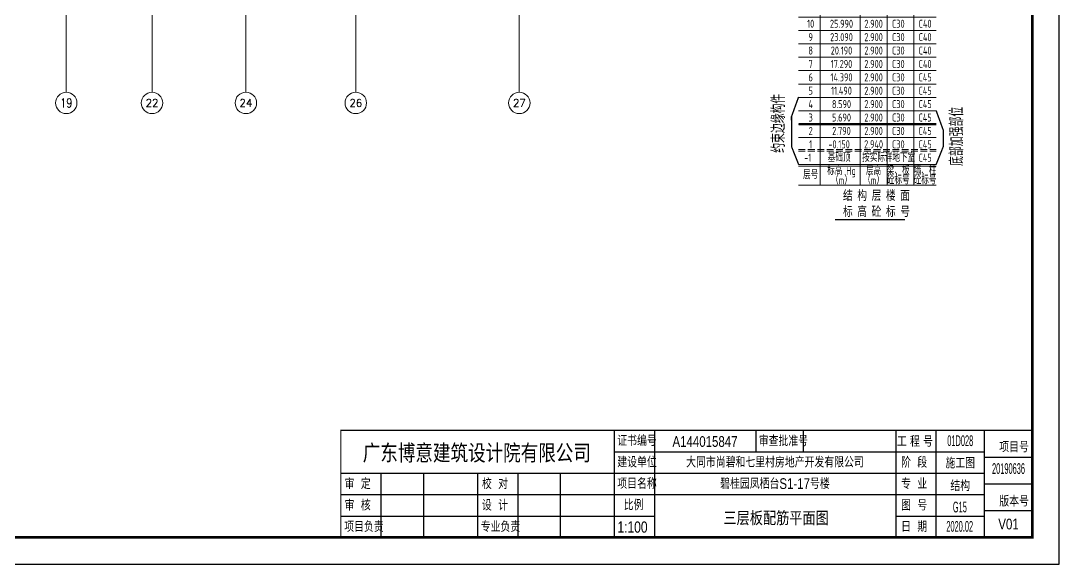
# Model space of a CAD drawing. Extents: x -129922 to 1190196, y -520662 to 139923.
# Drawn here: x 615343 to 654080, y -281584 to -261298 of the extents above; entities that cross this region are included whole.
import ezdxf
from ezdxf.enums import TextEntityAlignment as Align

# ---------------------------------------------------------------- set-up
doc = ezdxf.new("R2010")
doc.units = 0
doc.header["$LTSCALE"] = 1000
doc.header["$MEASUREMENT"] = 0
doc.linetypes.add('DASH', pattern=[0.35, 0.25, -0.1])
for name, color, linetype, lineweight in [('A-标注-轴号', 3, 'Continuous', 15), ('A-标注-轴号文字', 7, 'Continuous', 15), ('S-板-文字', 7, 'Continuous', 20), ('S-通用-TEXT', 7, 'Continuous', 20)]:
    doc.layers.add(name, color=color, linetype=linetype, lineweight=lineweight)
doc.layers.add('Y-云图图框', color=7, linetype='Continuous')
doc.styles.add('_TCH_AXIS', font='COMPLEX.shx', dxfattribs={"bigfont": 'hztxt.shx'})
doc.styles.add('_YT_Name', font='', dxfattribs={"width": 0.8})
doc.styles.add('_YT_Sign_Text', font='ros.shx', dxfattribs={"width": 0.8, "bigfont": 'hztxt.shx'})
doc.styles.add('COMPLEX', font='COMPLEX')
doc.styles.get("Standard").update_dxf_attribs({"font": 'gbenor.shx', "bigfont": 'gbcbig.shx'})
doc.styles.add('TSSD_NORM', font='tssdeng.shx', dxfattribs={"width": 0.7, "bigfont": 'tssdchn.shx'})
doc.styles.add('TSSD_Rein', font='tssdeng.shx', dxfattribs={"width": 0.7, "bigfont": 'hztxt.shx'})
doc.styles.get('_YT_Name').set_extended_font_data('SimHei')

# ---------------------------------------------------------------- blocks, each defined once
blk = doc.blocks.new('ECMCTK_A1_横_单行图名--0')
for p, q in [((674.98, 50), (674.98, 26)), ((675, 50), (675, 10)), ((689.98, 50), (689.98, 10)), ((727.8, 50), (727.8, 42)), ((745.48, 50), (745.48, 42)), ((780, 50), (780, 10)), ((795, 50), (795, 10)), ((813, 50.01), (831, 50)), ((813, 50.01), (813, 10)), ((675, 42), (813, 42)), ((813, 40.01), (831, 40.01)), ((573, 34), (813, 34)), ((588, 34), (588, 10)), ((604, 10), (604, 34)), ((624, 34), (624, 10)), ((639, 34), (639, 10)), ((655, 10), (655, 34)), ((813, 30.01), (831, 30)), ((573, 26), (813, 26)), ((813, 20), (831, 20)), ((573, 18), (689.96, 18)), ((780, 18), (813, 18))]:
    blk.add_line(p, q)
at = {"color": 4}
blk.add_lwpolyline([(0, 0), (841, 0), (841, 594), (0, 594)], close=True, dxfattribs=at)
for points, const_width in [([(25, 10), (831, 10), (831, 584), (25, 584)], 1), ([(573, 10), (831, 10), (831, 50), (573, 50)], 0.45)]:
    blk.add_lwpolyline(points, close=True, dxfattribs=dict(const_width=const_width))
at = {"const_width": 0.45}
for points in [[(573, 10), (573, 50.01), (813, 50.01)], [(813, 50.01), (813, 10)]]:
    blk.add_lwpolyline(points, dxfattribs=at)
at = {"style": '_YT_Sign_Text', "width": 0.8}
for s, p in [('证书编号', (676.15, 44.14)), ('审查批准号', (728.91, 44.06)), ('工 程 号', (780.47, 43.85)), ('项目号', (818.65, 41.8)), ('建设单位', (676.15, 36.14)), ('阶  段', (782.01, 36.05)), ('审  定', (574.41, 28.05)), ('校  对', (625.66, 28.05)), ('项目名称', (676.15, 28.14)), ('专  业', (782.01, 28.05)), ('审  核', (574.41, 20.05)), ('设  计', (625.66, 20.05)), ('比例', (678.54, 20.16)), ('图  号', (782.01, 20.05)), ('版本号', (818.65, 21.55)), ('项目负责', (574.27, 12.05)), ('专业负责', (625.21, 12.05)), ('日  期', (782.01, 12.05))]:
    blk.add_text(s, height=4, dxfattribs=at).set_placement(p)
at = {"color": 80, "flags": 3}
for tag, height, p in [('YTHQINS', 3, (34.31, 585.5)), ('ECMCKEY', 3, (292.07, 288.23)), ('YTTQINS', 5.62, (848.03, 12.81)), ('YTFRAME', 3, (652.76, 5.84)), ('YTBARCODE_T1', 3, (749.78, 5.95))]:
    blk.add_attdef(tag, text='', height=height, dxfattribs=at).set_placement(p, align=Align.MIDDLE_CENTER)
for tag, height, style, width, p in [('证书编号', 4, '_YT_Sign_Text', 0.8, (708.87, 43.81)), ('审查批准号', 4, '_YT_Sign_Text', 0.8, (761.06, 43.81)), ('工程号', 4, '_YT_Sign_Text', 0.5, (804.08, 44.12)), ('设计单位', 6, '_YT_Name', 0.8, (623.75, 38.6)), ('建设单位', 4, '_YT_Sign_Text', 0.8, (734.96, 36.11)), ('阶段', 4, '_YT_Sign_Text', 0.8, (804.08, 35.81)), ('项目号', 4, '_YT_Sign_Text', 0.5, (822.08, 33.72)), ('项目名称', 4, '_YT_Sign_Text', 0.8, (734.96, 28.11)), ('专业', 4, '_YT_Sign_Text', 0.8, (804.08, 27.31)), ('图纸编号', 4, '_YT_Sign_Text', 0.5, (803.93, 19.36)), ('图纸名称', 4.5, '_YT_Name', 0.8, (735.39, 15.06)), ('出图比例', 4.2, '_YT_Sign_Text', 0.8, (681.82, 11.78)), ('日期', 4, '_YT_Sign_Text', 0.5, (803.88, 12.13)), ('版本号', 4, '_YT_Sign_Text', 0.8, (822.08, 13))]:
    blk.add_attdef(tag, text='', height=height, dxfattribs=dict(style=style, width=width)).set_placement(p, align=Align.CENTER)
at = {"style": '_YT_Sign_Text', "width": 0.8, "flags": 3}
for tag, p, height in [('[审定人]', (590.95, 27.81), 4.1), ('{审定人}', (605.87, 26.45), 6.24), ('[校对人]', (642.23, 27.82), 4.1), ('{校对人}', (658.35, 26.53), 6.24), ('[审核人]', (591.01, 19.76), 4.1), ('{审核人}', (606.98, 18.44), 6.24), ('[设计人]', (642.47, 20.21), 4.1), ('{设计人}', (658.48, 18.54), 6.24), ('[项目负责人]', (590.78, 12.01), 4.1), ('{项目负责人}', (608.28, 10.72), 6.24), ('[专业负责人]', (642.74, 11.77), 4.1), ('{专业负责人}', (658.58, 10.36), 6.24)]:
    blk.add_attdef(tag, p, '', height=height, dxfattribs=at)
at = {"color": 80, "flags": 3}
for tag, p in [('YTBZSIT', (25, 10)), ('EXT_TK_LEFT', (25, 10)), ('YTQRCODE', (551.04, 11.91))]:
    blk.add_attdef(tag, p, '', height=3, dxfattribs=at)
blk = doc.blocks.new('27F')
at = {"layer": 'S-通用-TEXT'}
for p, q in [((1009, 15068), (6141, 15068)), ((1809, 15068), (1809, 1293)), ((3309, 15068), (3309, 1293)), ((4309, 1293), (4309, 15068)), ((5309, 1293), (5309, 15068)), ((1009, 14568), (6141, 14568)), ((1009, 14068), (6141, 14068)), ((1009, 13568), (6141, 13568)), ((1009, 13068), (6141, 13068)), ((1009, 12568), (6141, 12568)), ((1009, 12068), (6141, 12068)), ((1009, 11568), (6141, 11568)), ((1009, 11068), (6141, 11068)), ((1009, 10568), (6141, 10568)), ((1009, 10068), (6141, 10068)), ((1009, 9568), (6141, 9568)), ((1009, 9068), (6141, 9068)), ((1009, 8568), (6141, 8568)), ((1009, 8068), (6141, 8068)), ((1009, 7568), (6141, 7568)), ((1009, 7068), (6141, 7068)), ((1009, 6568), (6141, 6568)), ((1009, 6068), (6141, 6068)), ((1009, 5568), (6141, 5568)), ((1009, 5068), (6141, 5068)), ((1009, 4568), (6141, 4568)), ((1009, 4068), (6141, 4068)), ((1009, 3568), (6141, 3568)), ((1009, 3068), (6141, 3068)), ((1009, 2068), (6141, 2068)), ((1009, 2007), (6141, 2007)), ((1009, 1293), (6141, 1293))]:
    blk.add_line(p, q, dxfattribs=at)
at = {"layer": 'S-通用-TEXT', "linetype": 'DASH'}
for p, q in [((1009, 2629), (6141, 2629)), ((1009, 2568), (6141, 2568)), ((1009, 2568), (6141, 2568)), ((1009, 2568), (6141, 2568))]:
    blk.add_line(p, q, dxfattribs=at)
at = {"layer": 'S-通用-TEXT'}
for points in [[(1009, 4586, 50, 50, 0), (744, 3854, 50, 50, 0), (745, 2735, 50, 50, 0), (1009, 2068, 0, 0, 0)], [(6141, 4074, 50, 50, 0), (6406, 3342, 50, 50, 0), (6406, 2735, 50, 50, 0), (6141, 2068, 0, 0, 0)]]:
    blk.add_lwpolyline(points, format="xyseb", dxfattribs=at)
at = {"layer": 'S-通用-TEXT', "const_width": 50}
blk.add_lwpolyline([(2361, 0), (4977, 0)], dxfattribs=at)
at = {"layer": 'S-通用-TEXT', "style": 'TSSD_Rein', "width": 0.7}
for s, p in [('屋面', (1459, 14818)), ('69.600', (2609, 14818)), ('C30', (4728, 14818)), ('C30', (5728, 14818)), ('24', (1459, 14318)), ('66.590', (2609, 14318)), ('2.900', (3806, 14318)), ('C30', (4728, 14318)), ('C30', (5728, 14318)), ('23', (1459, 13818)), ('63.690', (2609, 13818)), ('2.900', (3806, 13818)), ('C30', (4728, 13818)), ('C30', (5728, 13818)), ('22', (1459, 13318)), ('60.790', (2609, 13318)), ('2.900', (3806, 13318)), ('C30', (4728, 13318)), ('C30', (5728, 13318)), ('21', (1459, 12818)), ('57.890', (2609, 12818)), ('2.900', (3806, 12818)), ('C30', (4728, 12818)), ('C30', (5728, 12818)), ('20', (1459, 12318)), ('54.990', (2609, 12318)), ('2.900', (3806, 12318)), ('C30', (4728, 12318)), ('C30', (5728, 12318)), ('19', (1459, 11818)), ('52.090', (2609, 11818)), ('2.900', (3806, 11818)), ('C30', (4728, 11818)), ('C30', (5728, 11818)), ('18', (1459, 11318)), ('49.190', (2609, 11318)), ('2.900', (3806, 11318)), ('C30', (4728, 11318)), ('C30', (5728, 11318)), ('17', (1459, 10818)), ('46.290', (2609, 10818)), ('2.900', (3806, 10818)), ('C30', (4728, 10818)), ('C30', (5728, 10818)), ('16', (1459, 10318)), ('43.390', (2609, 10318)), ('2.900', (3806, 10318)), ('C30', (4728, 10318)), ('C30', (5728, 10318)), ('15', (1459, 9818)), ('40.490', (2609, 9818)), ('2.900', (3806, 9818)), ('C30', (4728, 9818)), ('C30', (5728, 9818)), ('14', (1459, 9318)), ('37.590', (2609, 9318)), ('2.900', (3806, 9318)), ('C30', (4728, 9318)), ('13', (1459, 8818)), ('34.690', (2609, 8818)), ('2.900', (3806, 8818)), ('C30', (4728, 8818)), ('12', (1459, 8318)), ('31.790', (2609, 8318)), ('2.900', (3806, 8318)), ('C30', (4728, 8318)), ('11', (1459, 7818)), ('28.890', (2609, 7818)), ('2.900', (3806, 7818)), ('C30', (4728, 7818)), ('10', (1459, 7318)), ('25.990', (2609, 7318)), ('2.900', (3806, 7318)), ('C30', (4728, 7318)), ('C40', (5728, 7318)), ('9', (1459, 6818)), ('23.090', (2609, 6818)), ('2.900', (3806, 6818)), ('C30', (4728, 6818)), ('C40', (5728, 6818)), ('8', (1459, 6318)), ('20.190', (2609, 6318)), ('2.900', (3806, 6318)), ('C30', (4728, 6318)), ('C40', (5728, 6318)), ('7', (1459, 5818)), ('17.290', (2609, 5818)), ('2.900', (3806, 5818)), ('C30', (4728, 5818)), ('C40', (5728, 5818)), ('6', (1459, 5318)), ('14.390', (2609, 5318)), ('2.900', (3806, 5318)), ('C30', (4728, 5318)), ('5', (1459, 4818)), ('11.490', (2609, 4818)), ('2.900', (3806, 4818)), ('C30', (4728, 4818)), ('4', (1459, 4318)), ('8.590', (2609, 4318)), ('2.900', (3806, 4318)), ('C30', (4728, 4318)), ('3', (1459, 3818)), ('5.690', (2609, 3818)), ('2.900', (3806, 3818)), ('C30', (4728, 3818)), ('2', (1459, 3318)), ('2.790', (2609, 3318)), ('2.900', (3806, 3318)), ('C30', (4728, 3318)), ('1', (1459, 2818)), ('-0.150', (2520, 2818)), ('2.940', (3806, 2818)), ('C30', (4728, 2818)), ('-1', (1349, 2318)), ('基础顶', (2520, 2318)), ('按实际', (3806, 2318)), ('详地下室', (4792, 2318)), ('标高 Hg', (2609, 1827)), ('层高', (3806, 1827)), ('梁、板', (4726, 1833)), ('墙、柱', (5726, 1833)), ('层号', (1459, 1674)), ('（m）', (2609, 1475)), ('（m）', (3806, 1475)), ('砼标号', (4726, 1480)), ('砼标号', (5726, 1480))]:
    blk.add_text(s, height=300, dxfattribs=at).set_placement(p, align=Align.MIDDLE_CENTER)
at = {"layer": 'S-通用-TEXT', "color": 6, "style": 'TSSD_Rein', "width": 0.7}
for s, p in [('C35', (5728, 9318)), ('C35', (5728, 8818)), ('C35', (5728, 8318)), ('C35', (5728, 7818)), ('C45', (5728, 5318)), ('C45', (5728, 4818)), ('C45', (5728, 4318)), ('C45', (5728, 3818)), ('C45', (5728, 3318)), ('C45', (5728, 2818)), ('C45', (5728, 2318))]:
    blk.add_text(s, height=300, dxfattribs=at).set_placement(p, align=Align.MIDDLE_CENTER)
at = {"layer": 'S-通用-TEXT', "color": 7, "style": 'TSSD_Rein', "width": 0.7}
for s, p in [('约束边缘构件', (500, 2502)), ('底部加强部位', (7150, 2013))]:
    blk.add_text(s, height=500, rotation=90, dxfattribs=at).set_placement(p)
at = {"layer": 'S-通用-TEXT', "style": 'TSSD_NORM', "width": 0.7}
for s, p in [('结 构 层 楼 面 ', (2665, 706)), ('标 高 砼 标 号', (2665, 106))]:
    blk.add_text(s, height=400, dxfattribs=at).set_placement(p)
blk = doc.blocks.new('24F')
at = {"layer": 'S-通用-TEXT'}
blk.add_blockref('27F', (0, 0), dxfattribs=at)
blk = doc.blocks.new('_AXISO')
blk.add_circle((0, 0), 0.5)
at = {"layer": 'S-板-文字', "style": 'COMPLEX', "width": 1.041667}
blk.add_attdef('A', text='', height=0.56, dxfattribs=at).set_placement((-0.25, -0.28), (0.25, -0.28), align=Align.FIT)
blk = doc.blocks.new('ZHOUWANG3')
at = {"layer": 'A-标注-轴号'}
for p, q in [((118952, 226834), (118952, 222834)), ((122152, 226834), (122152, 222834)), ((125652, 226834), (125652, 222834)), ((129752, 226834), (129752, 222834)), ((135852, 226834), (135852, 222834))]:
    blk.add_line(p, q, dxfattribs=at)
ref = blk.add_blockref('_AXISO', (118952, 222434), dxfattribs=dict(at, xscale=800, yscale=800, zscale=800))
ref.add_attrib('A', '19', dxfattribs={"layer": 'A-标注-轴号文字', "height": 328.4, "style": '_TCH_AXIS'}).set_placement((118725, 222269), (119179, 222269), align=Align.FIT)
ref = blk.add_blockref('_AXISO', (122152, 222434), dxfattribs=dict(at, xscale=800, yscale=800, zscale=800))
ref.add_attrib('A', '22', dxfattribs={"layer": 'A-标注-轴号文字', "height": 294.3, "style": '_TCH_AXIS'}).set_placement((121914, 222286), (122390, 222286), align=Align.FIT)
ref = blk.add_blockref('_AXISO', (125652, 222434), dxfattribs=dict(at, xscale=800, yscale=800, zscale=800))
ref.add_attrib('A', '24', dxfattribs={"layer": 'A-标注-轴号文字', "height": 282.2, "style": '_TCH_AXIS'}).set_placement((125410, 222293), (125894, 222293), align=Align.FIT)
ref = blk.add_blockref('_AXISO', (129752, 222434), dxfattribs=dict(at, xscale=800, yscale=800, zscale=800))
ref.add_attrib('A', '26', dxfattribs={"layer": 'A-标注-轴号文字', "height": 294.3, "style": '_TCH_AXIS'}).set_placement((129514, 222286), (129990, 222286), align=Align.FIT)
ref = blk.add_blockref('_AXISO', (135852, 222434), dxfattribs=dict(at, xscale=800, yscale=800, zscale=800))
ref.add_attrib('A', '27', dxfattribs={"layer": 'A-标注-轴号文字', "height": 294.3, "style": '_TCH_AXIS'}).set_placement((135614, 222286), (136090, 222286), align=Align.FIT)

msp = doc.modelspace()

# ---------------------------------------------------------------- linework, layer by layer
at = {"layer": 'S-通用-TEXT', "const_width": 80}
msp.add_lwpolyline([(644357.7, -265159.9), (649489.6, -265159.9)], dxfattribs=at)

# ---------------------------------------------------------------- block references
msp.add_blockref('ZHOUWANG3', (498087.8, -486799))
at = {"layer": 'S-通用-TEXT'}
msp.add_blockref('24F', (643348.6, -268727.7), dxfattribs=at)
at = {"layer": 'Y-云图图框', "xscale": 100, "yscale": 100, "zscale": 100}
msp.add_blockref('ECMCTK_A1_横_单行图名--0', (569979.6, -281584.2), dxfattribs=at).add_auto_attribs({'图纸编号': 'G15', '图纸名称': '三层板配筋平面图', '版本号': 'V01', '项目名称': '碧桂园凤栖台S1-17号楼', '出图比例': '1:100', '工程号': '01D028', '阶段': '施工图', '专业': '结构', '日期': '2020.02', '项目号': '20190636', '建设单位': '大同市尚碧和七里村房地产开发有限公司', '设计单位': '广东博意建筑设计院有限公司', '证书编号': 'A144015847'})

doc.saveas('drawing.dxf')
